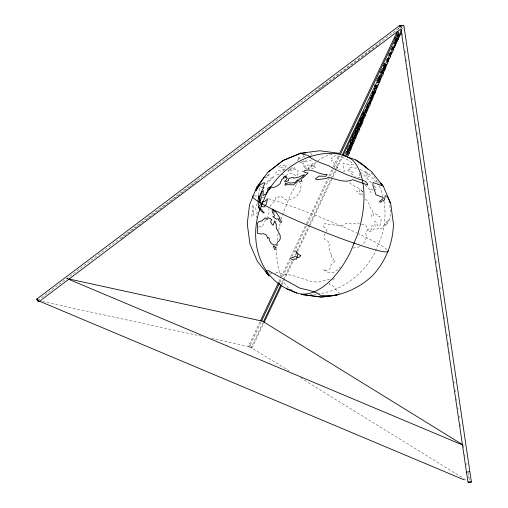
<?xml version="1.0" encoding="UTF-8"?>
<svg xmlns="http://www.w3.org/2000/svg" width="508" height="508" viewBox="0 0 508 508"><rect width="100%" height="100%" fill="white"/><g stroke="black" fill="none" stroke-linecap="round" stroke-linejoin="round"><path stroke-width="0.38" stroke-dasharray="2.54 1.91" d="M303.511 155.378L303.498 156.68L300.736 158.204L297.313 157.423L299.383 158.293L297.275 159.556L298.558 159.328L296.793 161.246L297.967 161.252M389.884 205.175L390.347 213.208L389.966 217.976L389.42 218.605L388.88 221.202L385.54 226.041L385.356 225.33L388.398 220.491L388.068 219.602L383.559 226.003L383.324 227.755L379.108 229.191L378.454 228.086L376.631 229.203L374.288 228.797L372.961 229.908L372.662 230.867L371.824 230.759L370.77 231.445L368.643 231.534L368.687 230.403L367.932 230.035L366.751 231.051L365.716 233.617L366.465 236.449L366.179 238.69L365.144 239.433L365.468 240.443L364.731 242.252L361.994 244.558M259.975 321.837L248.514 346.075L249.123 347.339L261.258 321.672M263.106 322.453L250.965 348.113L252.197 347.624C252.228 346.075 249.555 344.869 248.514 346.075M310.528 157.239L311.004 155.086M265.716 219.875L261.709 227.457L258.166 225.412M278.962 281.686L281 277.381M281.337 276.663L290.493 257.302M290.836 256.584L306.095 224.314M306.438 223.596L327.463 179.14M328.822 176.27L332.892 167.665M333.235 166.948L339.001 154.756M398.355 29.261L399.371 27.108M279.902 282.257L281.261 279.394M282.613 276.523L290.417 260.026M292.113 256.438L307.042 224.885M307.378 224.168L333.839 168.224M334.175 167.507L339.941 155.315M281.407 283.75L283.108 280.162M283.445 279.444L293.281 258.642M294.977 255.06L295.656 253.625M297.015 250.755L330.943 179.026M331.28 178.308L335.013 170.421M335.35 169.704L341.795 156.077M401.841 29.115L402.165 28.429M252.197 347.624L264.338 321.964M281.972 284.671L293.167 261.01M297.574 251.682L309.785 225.869M310.128 225.152L332.511 177.819M332.848 177.101L342.684 156.305M257.226 203.454L255.556 208.477L257.15 212.535L256.235 216.446L257.048 217.83M266.313 218.561L268.465 215.017L269.221 211.353L268.726 208.75M269.894 206.578L271.92 203.657L275.095 200.857L275.412 197.822L276.562 196.863L278.168 197.618L279.73 196.158L281.235 196.228L283.248 198.177L286.982 200.266L291.579 198.977L296.38 196.634L300.558 190.367L301.073 185.718L299.65 182.194M325.291 233.782L324.441 234.899L324.644 239.471L327.336 240.836L330.105 244.246L328.854 245.745L329.216 249.034L330.695 252.324L330.702 253.53L332.562 254.921L331.146 255.911L331.546 257.308L333.731 259.34L332.664 260.477L335.147 261.099L330.46 265.525L330.137 268.376L328.124 270.161L326.619 270.339L323.24 269.659L327.749 272.155L333.305 272.536L337.687 269.875L340.176 266.998M265.373 177.565L266.084 176.835L266.065 177.895L268.967 175.127L269.685 173.679L267.037 176.06L266.548 175.806M302.025 171.78L302.933 170.91M266.109 184.404L273.939 176.543L273.78 176.003L265.995 182.937M37.751 300.482L400.647 26.956M120.968 238.639L198.831 179.953M315.944 91.681L317.843 90.246M318.478 89.77L320.377 88.341M321.012 87.859L322.91 86.43M323.545 85.954L325.444 84.519M326.072 84.042L379.882 43.485M361.702 224.803L362.483 224.225L365.442 224.841L366.96 227.292L366.592 228.194L367.157 229.47L368.256 229.051L369.138 229.425L369.767 230.448L371.538 229.578L371.837 225.628L375.152 226.657L374.733 221.285L376.631 222.39L377.209 225.412L378.765 226.339L379.559 226.022L380.708 223.406L381.171 218.948L379.774 216.23L377.882 216.357L376.968 214.643L375.38 213.747L374.898 214.128L374.32 213.316L373.513 213.836L373.475 215.132L372.034 216.827L371.38 216.535L372.866 211.804L369.322 205.848L369.373 204.749L367.436 200.812L365.335 198.882M359.6 246.367L358.299 247.256L352.882 248.094M275.59 273.266L276.752 272.498L283.858 274.193L292.481 275.387L312.344 281.819L318.599 281.991L330.225 279.229M403.244 28.181L402.609 28.429M282.848 170.923L285.636 169.253L284.772 168.707L280.74 171.171L278.003 170.402L275.781 172.923L275.482 174.174L276.911 174.504L280.587 174.041M285.623 175.571L290.849 172.993L297.256 176.498M311.41 159.944L308.115 161.544L306.254 161.303L306.349 160.585L305.625 160.344L301.485 161.646M332.461 279.591L334.435 278.74L333.032 278.905M360.337 177.082L358.597 177.724L355.321 176.847M343.205 171.691L344.456 171.355L343.027 163.081L348.228 164.325L353.276 164.605C349.066 159.061 341.871 156.87 335.318 155.581L333.197 157.359L331.159 158.102L333.362 159.658L331.146 160.795L333.597 162.897L339.458 169.901M290.106 168.396L294.259 167.367L294.748 167.907L293.37 168.758L287.814 170.155L289.058 170.294L288.049 171.05L288.093 171.907L289.065 170.847L295.618 168.974L296.526 170.409L298.209 170.491L297.644 171.837L298.514 172.663L298.412 173.946L297.459 174.174L297.777 175.368M356.787 167.989L353.562 168.015L349.307 167.151L349.949 169.462L347.066 169.64L350.266 172.231L351.987 171.748L353.187 172.593L351.244 173.634L354.736 176.39M67.793 278.721L66.885 278.524L68.726 279.298M42.532 301.523L201.403 336.169M211.474 338.366L250.355 346.85M307.296 169.107L305.371 168.599L306.146 168.072L304.438 167.716L303.39 165.049L304.197 164.294L302.577 163.379L305.289 161.9L304.794 161.106L302.673 162.712L301.104 162.877L298.59 161.576M262.16 187.503L261.182 187.274L260.737 186.36L259.912 187.23L258.648 193.504L258.947 194.558M373.043 190.075L370.789 189.503L370.662 191.465L371.265 192.43L369.976 191.789L369.526 189.281L366.236 186.512L365.849 185.102M281.305 174.263L284.905 175.355M360.026 169.367L364.573 171.717L365.925 173.012L367.354 174.93L365.773 175.089L367.373 177.209L369.138 176.619L368.865 175.031L365.017 171.533L367.83 172.841L375.075 181.064L377.984 182.156L379.095 183.35M371.665 182.797L370.821 182.41L368.903 179.8C365.411 178.524 364.515 174.25 361.099 172.834M249.447 346.653L289.033 370.719M269.469 272.637L273.272 274.803M292.551 290.398L288.747 288.226A73.076 38.678 -70.9 0 1 282.772 280.257M463.372 445.141L464.306 445.726M300.495 377.787L462.921 478.015M463.594 478.434L466.966 480.511M363.01 192.043L359.562 189.414L359.391 191.872L358.146 191.96L356.87 190.779L356.749 191.446L360.928 195.116L360.985 193.389L363.303 195.555M339.865 293.541L337.026 291.376L334.207 286.652L329.375 284.232L329.292 282.943M402.787 26.683L403.333 27.337M310.572 152.946L311.969 154.578M374.079 185.712L375.507 187.319L376.282 189.255L375.564 188.995L375.634 190.138M362.566 191.535C359.08 186.715 351.549 186.734 348.742 181.089M305.105 157.353L304.559 156.096M326.993 231.54L325.901 228.524L323.958 227.044L323.336 224.682L325.234 223.412L327.59 224.365L332.016 224.003L334.753 225.292L341.363 226.06L346.297 223.387L350.101 223.139L351.771 224.32L357.41 222.834L358.985 223.558L359.169 224.161M359.099 173.419L359.835 175.876M468.312 472.815L469.475 480.638M402.539 33.826L402.774 35.395M403.816 42.462L404.05 44.031M405.092 51.092L405.327 52.667M406.368 59.728L406.603 61.297M407.651 68.364L407.88 69.933M412.058 98.19L412.293 99.765M413.334 106.826L413.569 108.394M414.611 115.462L414.845 117.031M415.893 124.098L416.122 125.666M417.17 132.728L417.398 134.303M418.446 141.364L418.675 142.932M422.853 171.196L423.088 172.764M424.136 179.826L424.364 181.4M425.412 188.462L425.64 190.03M426.688 197.098L426.917 198.666M427.965 205.734L428.193 207.302M429.241 214.363L429.476 215.938M433.654 244.196L433.883 245.764M434.931 252.832L435.159 254.4M436.207 261.461L436.435 263.036M437.483 270.097L437.718 271.666M438.76 278.733L438.995 280.302M440.036 287.369L440.271 288.938M444.449 317.195L444.678 318.764M445.726 325.831L445.96 327.4M447.002 334.467L447.237 336.036M448.278 343.097L448.513 344.672M449.555 351.733L449.79 353.301M453.968 381.565L454.203 383.134M455.244 390.195L455.479 391.77M456.521 398.831L456.755 400.399M457.797 407.467L458.032 409.035M459.073 416.103L459.308 417.671M460.356 424.732L460.585 426.307M463.518 446.119L463.747 447.669M464.776 454.628L465.004 456.178M466.033 463.144L466.261 464.687M467.976 476.263L468.198 477.793M281.146 276.828A73.076 38.678 -70.9 0 1 276.682 249.542M277.228 240.398A73.076 38.678 -70.9 0 1 278.435 231.75M278.708 230.245A73.076 38.678 -70.9 0 1 280.397 222.58M281.21 219.5A73.076 38.678 -70.9 0 1 283.045 213.43L290.189 195.815A73.076 38.678 -70.9 0 1 297.682 182.639M307.937 169.526A73.076 38.678 -70.9 0 1 317.157 161.29M317.76 160.852A73.076 38.678 -70.9 0 1 331.94 154.235M254.152 195.809A73.076 6.134 22.1 0 1 257.683 196.126M262.338 197.098A73.076 6.134 22.1 0 1 266.49 198.177M268.434 198.723A73.076 6.134 22.1 0 1 278.968 201.974L294.265 207.264A73.076 6.134 22.1 0 1 356.851 232.988M357.524 233.305A73.076 6.134 22.1 0 1 373.99 241.427L382.873 246.494A73.076 6.134 22.1 0 1 387.16 249.676M371.177 172.752A73.076 61.697 -60.3 0 1 377.736 182.67M379.4 186.125A73.076 61.697 -60.3 0 1 382.962 196.552M383.934 201.117A73.076 61.697 -60.3 0 1 382.003 235.153L374.86 252.768A73.076 61.697 -60.3 0 1 318.224 293.872M316.662 294.043A73.076 61.697 -60.3 0 1 310.248 294.31M253.206 213.119L253.162 215.195L252.368 216.77L251.784 216.256C252.254 214.382 252.673 195.605 253.886 209.779L253.206 213.119M305.022 165.595L304.984 166.637L308.826 168.618L308.451 167.443L309.728 167.221L309.499 166.719L311.175 165.437L312.223 165.799L314.255 165.367L315.309 163.925L314.007 163.335L313.379 163.982L312.331 163.62L311.442 164.706L305.022 165.595M286.258 165.341L284.848 167.672L283.21 168.021L278.74 167.018L280.067 165.945L282.804 165.017L284.01 165.538L285.699 164.649L286.258 165.341M314.617 166.389L314.071 166.961L315.398 167.215L312.757 168.726L310.661 167.538L312.064 166.116L313.69 165.945L314.617 166.389"/><path stroke-width="0.76" d="M360.375 120.599L361.467 117.367M386.721 64.014C386.702 65.1 385.572 69.082 383.61 67.691M391.725 52.203L390.83 55.042L389.801 56.21M397.529 36.551L398.075 34.461M361.467 120.288L361.302 120.701L362.674 117.602M362.877 114.649L362.89 114.262M357.791 125.012L358.051 126.352L358.845 126.937M372.764 92.647L372.986 93.313M375.279 92.539L375.152 90.735M396.678 34.227L396.704 33.763M346.888 151.771L348.253 148.628M349.396 145.904L350.755 142.761M351.898 140.03L352.977 137.262M356.902 128.295L357.784 125.914M378.301 78.137L379.184 75.755M380.803 72.263L380.879 71.857M383.305 66.396L383.381 65.983M385.623 64.249C385.756 66.358 381.679 68.097 383.102 69.869M388.125 58.382L387.071 60.903M389.452 54.54L389.465 55.232L388.487 55.696M389.211 58.534L388.125 61.303L387.299 62.078M394.221 46.793L393.135 49.562M395.586 41.046L395.605 40.392M345.269 154.356C345.497 152.819 346.907 150.184 348.799 151.359M350.825 147.002L349.815 149.174M361.271 116.846L361.41 116.389M355.829 135.261L354.825 137.433M360.75 123.806C361.201 121.025 358.032 124.911 359.042 125.813M369.951 99.149C370.338 100.12 370.173 102.559 368.37 103.13M376.682 80.715L377.488 78.689M371.824 97.758L370.973 99.758M375.266 86.779L375.971 85.039M374.244 92.17L374.104 91.218M354.476 133.75L355.486 131.394M364.026 114.141L364.769 112.344M369.03 102.406L369.456 101.346M379.438 78.016L379.863 76.956M391.954 48.666L392.697 46.869M393.078 46.914L391.973 49.365M399.866 26.156C400.774 25.629 403.593 24.879 403.708 25.794M466.496 472.23L469.354 471.646M403.904 25.597L471.405 482.003L468.909 482.6L468.77 481.628M356.089 128.848C355.124 129.978 354.717 132.709 356.756 132.886M357.924 124.549L358.261 123.768M359.239 121.469L359.575 120.688M361.74 115.602L362.077 114.821M374.313 86.125L374.987 84.557M394.341 39.173L395.008 37.605M396.843 33.306L397.18 32.518M381.025 71.431L381.356 70.656M383.527 65.564L383.858 64.789M368.071 103.562L367.348 105.524L368.135 105.924M370.262 98.419L370.573 97.695M377.85 80.626L378.619 78.911L379.336 78.683M395.376 39.541L395.999 38.087M350.641 145.459L351.276 143.98M353.143 139.592L353.46 138.849M355.651 133.725L356.279 132.245M358.153 127.851L358.781 126.371M361.632 119.691L362.261 118.212M366.643 107.956L367.271 106.477M371.646 96.215L372.275 94.736M374.542 89.427L374.853 88.69M382.048 71.825L382.683 70.345M384.556 65.951L384.867 65.215M387.058 60.084L387.687 58.604M389.56 54.216L389.877 53.48M397.383 35.871L397.7 35.128M377.768 82.88L378.06 81.42M395.472 41.37L394.468 43.517M348.234 153.156L347.466 154.87L346.793 155.251M353.238 141.415L352.317 143.3M358.248 129.68L357.48 131.394M360.128 125.266L360.572 124.225M363.614 117.1L364.23 115.646M366.738 109.779L365.97 111.493M368.618 105.366L369.24 103.911M373.628 93.624L374.637 91.256M379.025 80.969L379.641 79.515M384.029 69.234L384.651 67.78M396.545 39.891L397.167 38.437M392.995 51.016L393.363 49.619L393.065 48.736M395.027 46.241L395.865 43.752L394.856 42.31M260.648 320.408L278.625 282.404M339.674 153.321L397.339 31.413M261.582 320.986L279.565 282.975M340.62 153.88L394.557 39.846M395.573 37.694L396.932 34.83M263.43 321.767L281.07 284.467M342.475 154.642L374.701 86.5M375.723 84.347L377.076 81.477M380.13 75.019L380.81 73.59M385.559 63.544L386.575 61.392M388.271 57.804L388.95 56.375M391.325 51.352L392.005 49.917M393.7 46.33L394.379 44.895M399.809 33.42L401.504 29.832M264.338 321.964L281.635 285.388M343.364 154.876L358.965 121.888M359.645 120.453L361.004 117.583M362.699 113.995L363.715 111.849M372.535 93.199L373.551 91.053M375.59 86.747L376.263 85.312M378.301 81.007L378.981 79.578M390.512 55.194L391.865 52.324M392.887 50.171L401.028 32.963M397.345 36.976L396.818 37.44M384.188 64.014L384.391 63.627M400.037 34.5L398.615 35.725M376.371 87.103L376.961 85.801M374.015 92.71L373.196 93.358M375.006 93.193L373.64 94.399M264.274 177.063L256.667 188.538L255.797 190.881L259.613 185.35L263.538 182.848L265.005 183.007L262.706 187.858L263.969 187.465C261.207 191.522 258.509 196.494 260.382 201.505L261.341 197.421L260.979 195.25L261.537 192.526L263.341 190.729L262.922 195.567L265.989 193.954L267.602 191.014L267.881 188.011L270.593 186.817L268.694 189.224L269.304 189.573L271.24 187.154L273.621 187.452L276.765 186.246L280.181 183.579L280.765 181.629L281.591 180.816L281.686 179.375L284.112 178.359L283.286 177.552L284.442 176.301L286.366 176.155L285.134 176.822L284.905 177.584L286.785 177.514L287.331 178.206L286.252 179.159L286.537 179.756L284.442 181.343L285.826 181.877L288.455 180.6L288.881 178.371L293.402 177.362L293.865 178.238L298.996 177.057L302.857 175.139L304.603 174.777L301.13 178.175L302.558 178.079L308.089 173.031L305.435 172.58L303.651 171.647L304.514 170.586C312.738 168.04 319.119 175.285 327.196 174.422L325.838 176.282L319.081 176.117L315.347 178.854L317.246 179.699L326.219 178.524L328.219 177.4C336.296 178.943 344.653 183.432 352.762 179.692L367.735 185.033L367.525 183.725L365.087 181.178C352.52 177.019 339.992 172.542 328.606 165.684A29.572 6.02 15.5 0 1 308.108 155.442L302.158 153.981L300.78 153.118L283.191 160.388L268.135 171.983L256.718 187.16L249.568 204.775L247.244 223.691L249.93 244.011L257.378 261.334L269.119 276.111L266.217 272.612L267.24 273.387L265.881 271.062L268.256 270.612L300.158 288.277L309.493 290.373L317.017 292.976L320.548 295.332L328.162 295.758L336.842 295.008L338.055 294.424M362.922 117.742C360.839 117.259 366.217 112.338 365.131 111.697M364.103 114.694L364.046 114.84M398.799 31.788L397.796 33.96L398.12 34.658M393.643 43.694L394.424 43.32M391.135 49.562L391.814 49.181M380.232 72.396L381.413 71.596L382.765 71.907M381.127 73.038L381.908 72.669M377.723 78.264L378.905 77.464L380.257 77.775M356.33 128.422L357.511 127.622L358.807 127.883M360.959 123.234C357.759 124.765 363.061 117.399 361.474 121.996M348.043 155.873L349.269 153.524L349.339 152.108M381.838 72.815L383.14 69.761M350.552 146.475L351.657 143.32M401.726 27.832L399.58 25.59L36.684 299.117L37.884 301.263M464.147 479.863L37.751 300.482C40.062 303.778 38.183 299.199 36.684 299.117M399.58 25.59L399.561 26.079M381.972 74.066L381.705 74.689M392.811 51.575L391.585 53.156M268.205 172.047L283.242 160.464L300.806 153.206L319.703 150.762L339.236 153.314M38.818 301.841L400.933 28.905L468.001 482.403L469.64 481.863L471.405 482.003M394.087 47.288L394.468 47.022M389.077 59.03L390.69 56.407L390.563 54.604M373.666 95.155L375.672 91.624L375.736 90.208M370.872 97.263L371.5 97.06M366.16 112.763L367.773 110.147L367.64 108.344M360.134 119.907L361.429 119.418L362.293 119.723M363.658 118.631L365.265 116.014L365.138 114.211M394.805 44.469C396.323 43.644 398.012 39.376 395.332 39.326M367.678 105.867L366.541 108.991M377.711 80.461C380.936 80.054 378.365 87.211 376.022 85.217M356.311 130.619C359.543 130.213 356.972 137.37 354.628 135.376M351.307 142.354C354.533 141.948 351.961 149.104 349.618 147.11M348.805 148.228C352.247 147.784 349.021 155.6 346.977 152.686M468.909 482.6L469.703 482.206M299.777 153.613L300.78 153.118M396.062 40.45L395.541 40.5M388.442 54.166L388.918 53.988M385.94 60.033L387.769 60.173M383.438 65.9L385.21 65.983M386.156 65.056L387.521 63.849L388.252 60.865M383.654 70.93C385.242 70.263 386.302 67.932 385.559 66.345M381.152 76.797C382.727 76.136 383.819 73.8 383.051 72.212M378.65 82.664L380.009 81.451L380.759 78.53M376.142 88.532L377.507 87.325L378.257 84.398M368.243 107.055C369.957 106.61 371.754 102.286 368.941 101.81M363.017 113.773L364.852 113.906M359.753 126.956C361.944 126.378 363.112 121.393 359.956 121.768M357.251 132.823C358.839 132.163 359.899 129.832 359.156 128.245M354.749 138.697L356.108 137.484L356.845 134.499M352.247 144.564L353.606 143.351L354.343 140.367M349.745 150.431L351.104 149.219L351.841 146.234M300.361 153.562L305.86 152.825M396.113 41.593C397.732 40.989 398.844 38.595 398.075 37.001M390.849 52.267C390.715 51.708 389.172 55.118 389.757 55.537M388.664 59.188L386.956 58.585M370.688 101.2C372.307 100.59 373.418 98.203 372.65 96.603M365.938 107.74L367.297 107.982M380.333 183.661L380.911 183.566L383.375 186.347L390.741 203.714L393.427 224.041C393.046 243.262 385.623 261.645 372.472 275.679C358.521 288.925 340.189 296.462 320.973 296.97L301.435 294.411M382.816 68.669C385.61 68.713 383.794 73.876 381.673 73.901M375.304 86.277C378.174 86.277 376.212 91.986 373.907 91.421M374.212 90.437L375.558 87.287M367.405 104.8C370.503 104.712 367.913 111.544 365.614 109.607M364.903 110.668C368.275 110.553 364.846 118.18 362.941 115.087M362.395 116.535C365.709 116.389 362.471 123.901 360.477 121.05M358.915 124.701C362.229 124.581 358.991 132.055 356.991 129.21M355.321 134.734L356.66 131.578M353.911 136.436C357.226 136.315 353.981 143.789 351.987 140.945M398.113 33.414L398.716 33.56M390.798 52.095L390.379 52.102M372.694 93.021C375.361 93.555 372.828 99.682 370.624 97.866M370.186 98.889C373.05 99.409 369.894 106.14 367.983 103.442M347.929 152.324L349.18 149.244M336.842 295.008L320.973 297.066L301.409 294.507M401.618 25.864L400.501 25.997L401.422 25.991M355.397 134.556L354.578 135.198L353.968 137.477M347.885 152.159L347.066 152.806L346.386 154.978M371.551 97.231L372.739 94.158M369.043 103.124L369.157 103.016M398.177 35.77L397.688 35.668M395.675 41.643L394.818 41.338M391.865 48.076L392.779 48.431M389.357 53.943L390.22 54.248M383.159 70.987L382.295 70.682L381.66 69.437M380.657 76.854L379.241 75.743M377.736 82.645L378.149 82.721M375.647 88.589L374.79 88.29M373.145 94.463L372.288 94.158M372.751 95.377L372.262 95.275M371.443 95.942L372.307 96.247M370.249 101.244L369.392 100.946M366.566 108.82C365.309 108.547 364.261 111.938 365.296 111.881M354.254 138.754C351.009 138.227 353.733 132.01 356.362 133.807M351.752 144.621C348.545 144.094 351.149 138.011 353.803 139.617M350.571 146.329L349.714 146.679L348.875 149.041M349.244 150.489C346.043 149.962 348.64 143.878 351.301 145.491M68.567 278.892L262.49 321.189L462.699 444.729M392.754 47.428L392.309 47.206M390.252 53.302L389.807 53.073M385.172 65.011L384.162 63.57M379.406 78.537L380.562 75.552M374.758 89.237L375.196 89.459M367.328 107.036L366.344 106.064M364.827 112.903L363.842 111.938M362.325 118.777L361.328 117.742M296.615 292.945L286.125 288.449M296.589 293.033L286.08 288.531M68.726 279.298L462.464 444.945M397.358 36.436L397.783 36.697M343.046 154.432L351.923 159.499A73.076 38.678 -70.9 0 1 357.632 234.302L350.482 251.917A73.076 38.678 -70.9 0 1 297.625 293.294L295.719 292.208M355.721 159.95L371.558 171.621L383.292 186.392M378.6 79.426C380.695 80.709 382.245 76.581 381.476 74.93M359.156 125.705C360.077 127.044 355.79 129.953 356.54 131.68M382.086 184.721L380.555 183.115L382.105 185.744L373.069 182.48L372.872 185.35L375.914 194.805L383.013 197.485L383.305 198.514L379.603 201.359L379.889 202.336L384.461 199.968L385.216 195.745L387.134 196.253L389.604 200.838L390.068 203.111M354.228 137.592C354.787 138.779 351.225 141.37 351.46 143.345M362.636 120.078C364.306 122.485 359.721 126.994 358.737 123.177M358.324 129.026L357.975 128.74M353.314 140.767L352.971 140.481M395.91 37.967C397.605 40.265 399.644 35.865 399.174 34.233M384.746 67.272L384.385 66.732M285.534 288.119A73.076 61.697 -60.3 0 1 258.667 212.579L265.817 194.964A73.076 61.697 -60.3 0 1 339.839 154.324L355.136 159.614A73.076 61.697 -60.3 0 1 368.059 169.285M388.017 250.806A73.076 6.134 22.1 0 1 361.702 245.758L346.405 240.468A73.076 6.134 22.1 0 1 266.681 206.305L257.804 201.238A73.076 6.134 22.1 0 1 253.143 195.967M273.895 210.083L273.831 212.3L275.533 211.487L280.073 218.211L279.343 218.789L281.838 222.002L280.41 222.32L278.657 220.269L278.162 218.605L276.454 219.221L272.783 216.637L274.142 216.414L274.504 215.513L272.313 212.204L272.282 209.061L273.895 210.083M275.946 247.466L275.888 249.187L274.599 249.504L273.355 246.031L275.946 247.466M259.118 196.247L259.029 197.993L260.363 204.578L258.991 206.546L258.382 206.197L258.077 200.33L258.87 195.504L259.118 196.247M257.785 226.962L257.569 233.432L261.106 233.998L263.214 233.686L265.957 234.645L267.335 237.109L267.449 238.36L268.395 237.642L269.151 238.017L269.367 240.303L271.278 243.402L274.13 245.085L275.412 244.761L277.26 245.472L276.911 243.954L277.628 242.005L279.013 241.033L280.289 238.677L280.162 235.28L276.308 228.213L276.238 224.18L275.272 222.714L275.171 221.171L274.758 220.961L273.088 225.292L271.85 224.085L270.58 221.717L271.818 219.488L268.275 217.722L267.1 219.602L265.278 217.875L262.001 220.866L258.616 221.71L257.423 223.495L257.785 226.962M285.179 183.833L284.969 185.287L286.715 184.601L293.656 184.861L295.3 183.172L296.221 183.013L297.885 180.391L299.142 181.242L301.974 181.292L300.666 178.562L299.885 178.67L298.996 179.718L297.186 180.175L294.932 182.569L289.947 183.077L288.957 182.613L285.179 183.833M262.293 201.695L261.341 206.083L264.09 207.124L266.262 204.127L267.557 198.952L264.573 201.581L262.293 201.695M258.667 207.029L258.502 207.639L260.668 210.395L263.849 213.087L264.141 212.376L262.579 211.487L261.855 209.728L258.667 207.029M300.438 255.353L299.942 256.889L297.771 257.696L297.269 254.648L295.637 250.781L298.558 254.451L300.438 255.353M297.066 257.448L296.278 259.277L294.932 258.851L293.326 260.191L291.186 259.067L290.354 258.077L293.941 257.131L295.586 255.975L297.066 257.448"/></g></svg>
